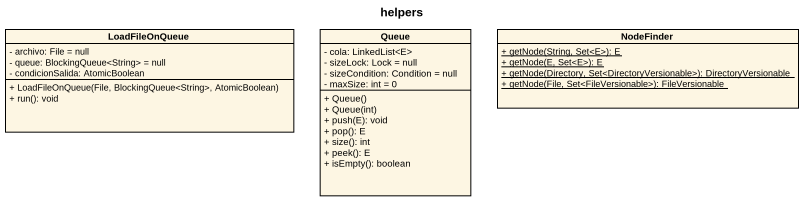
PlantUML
@startuml
title helpers
hide circle
hide empty members
skinparam classAttributeIconSize 0
class LoadFileOnQueue {
  - archivo: File = null
  - queue: BlockingQueue<String> = null
  - condicionSalida: AtomicBoolean
  + LoadFileOnQueue(File, BlockingQueue<String>, AtomicBoolean)
  + run(): void
}
class "Queue" as Queue_ {
  - cola: LinkedList<E>
  - sizeLock: Lock = null
  - sizeCondition: Condition = null
  - maxSize: int = 0
  + Queue()
  + Queue(int)
  + push(E): void
  + pop(): E
  + size(): int
  + peek(): E
  + isEmpty(): boolean
}
class NodeFinder {
  {static} + getNode(String, Set<E>): E
  {static} + getNode(E, Set<E>): E
  {static} + getNode(Directory, Set<DirectoryVersionable>): DirectoryVersionable
  {static} + getNode(File, Set<FileVersionable>): FileVersionable
}
@enduml
